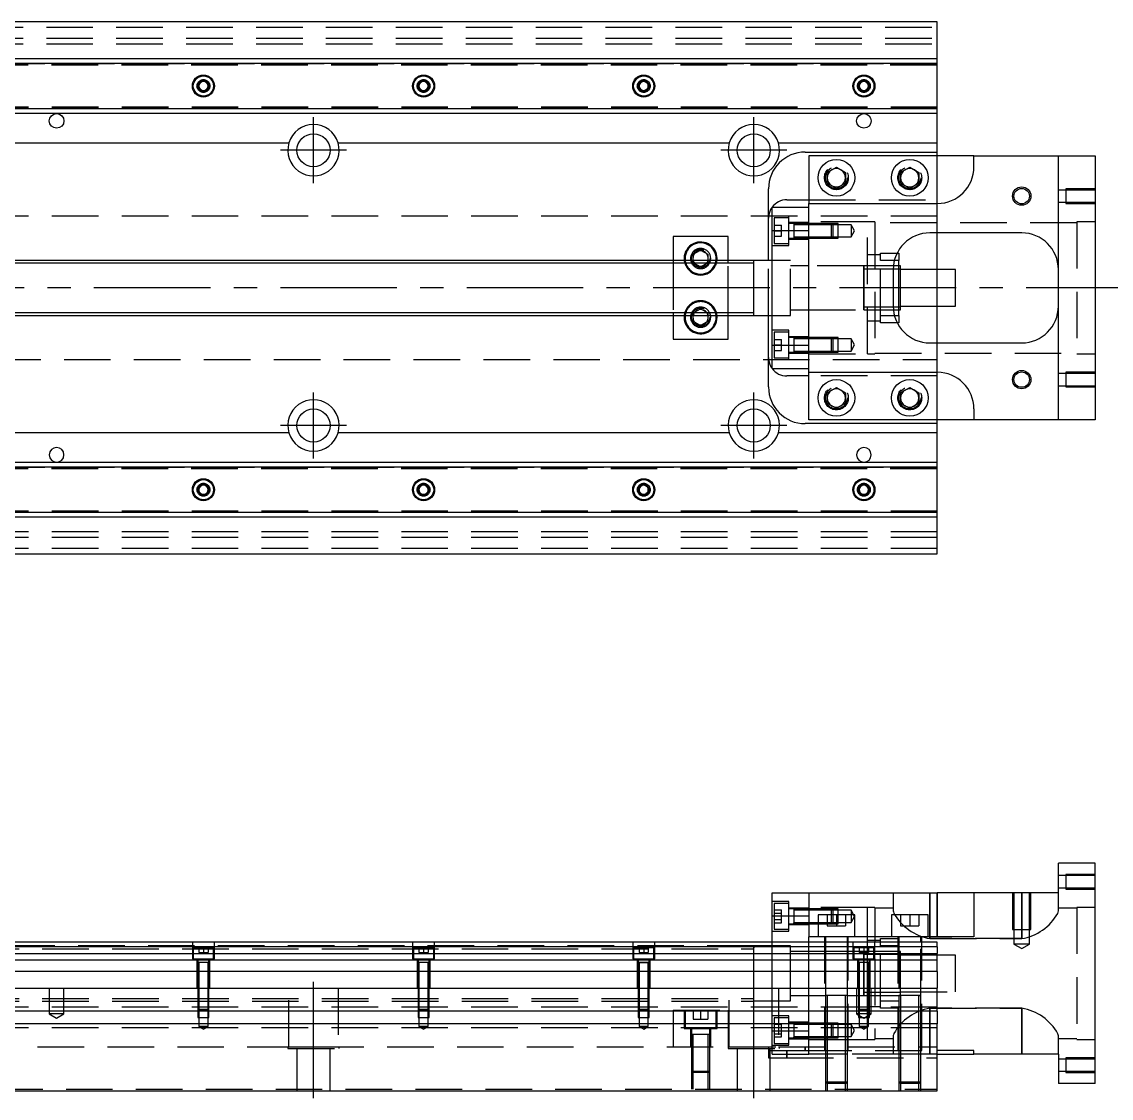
# Model space of a CAD drawing. Extents: x -11 to 902, y -254 to 77.
# Drawn here: x 450.5 to 747.4, y -220.8 to 72.5 of the extents above; entities that cross this region are included whole.
import ezdxf

# ---------------------------------------------------------------- set-up
doc = ezdxf.new("R2010")
doc.units = 0
doc.linetypes.add('CENTER', pattern=[50.8, 31.75, -6.35, 6.35, -6.35])
doc.linetypes.add('DASHED', pattern=[19.05, 12.7, -6.35])
doc.layers.get('0').update_dxf_attribs({"linetype": 'CONTINUOUS'})
doc.layers.add('CENTER', color=1, linetype='CENTER')

msp = doc.modelspace()

# ---------------------------------------------------------------- linework, layer by layer
at = {"color": 7, "linetype": 'CONTINUOUS'}
for p, q in [((700, 72.5), (425, 72.5)), ((700, 62.5), (700, 72.5)), ((425, 62.5), (700, 62.5)), ((700, 61.247728), (700, 62.5)), ((425, 61.247728), (700, 61.247728)), ((700, 48.752272), (700, 61.247728)), ((498.75, 55.721688), (500, 56.443376)), ((500, 56.443376), (501.25, 55.721688)), ((558.75, 55.721688), (560, 56.443376)), ((560, 56.443376), (561.25, 55.721688)), ((618.75, 55.721688), (620, 56.443376)), ((620, 56.443376), (621.25, 55.721688)), ((678.75, 55.721688), (680, 56.443376)), ((680, 56.443376), (681.25, 55.721688)), ((498.75, 54.278312), (498.75, 55.721688)), ((500, 53.556624), (498.75, 54.278312)), ((501.25, 54.278312), (500, 53.556624)), ((501.25, 55.721688), (501.25, 54.278312)), ((558.75, 54.278312), (558.75, 55.721688)), ((560, 53.556624), (558.75, 54.278312)), ((561.25, 54.278312), (560, 53.556624)), ((561.25, 55.721688), (561.25, 54.278312)), ((618.75, 54.278312), (618.75, 55.721688)), ((620, 53.556624), (618.75, 54.278312)), ((621.25, 54.278312), (620, 53.556624)), ((621.25, 55.721688), (621.25, 54.278312)), ((678.75, 54.278312), (678.75, 55.721688)), ((680, 53.556624), (678.75, 54.278312)), ((681.25, 54.278312), (680, 53.556624)), ((681.25, 55.721688), (681.25, 54.278312)), ((700, 48.752272), (425, 48.752272)), ((700, 47.5), (700, 48.752272)), ((700, 47.5), (425, 47.5)), ((700, 39.5), (700, 47.5)), ((425, 39.5), (523.291796, 39.5)), ((536.708204, 39.5), (643.291796, 39.5)), ((656.708204, 39.5), (700, 39.5)), ((700, 37), (700, 39.5)), ((664, 37), (700, 37)), ((665, 36), (665, 23)), ((710, 36), (665, 36)), ((700, 36), (700, 37)), ((710, 33), (710, 36)), ((710, 36), (733, 36)), ((733, -36), (733, 36)), ((733, 36), (743, 36)), ((743, 36), (743, -36)), ((670, 31.443376), (672.5, 32.886752)), ((672.5, 32.886752), (675, 31.443376)), ((690, 31.443376), (692.5, 32.886752)), ((692.5, 32.886752), (695, 31.443376)), ((670, 28.556624), (670, 31.443376)), ((675, 31.443376), (675, 28.556624)), ((690, 28.556624), (690, 31.443376)), ((695, 31.443376), (695, 28.556624)), ((654, 7.5), (654, 27)), ((672.5, 27.113248), (670, 28.556624)), ((675, 28.556624), (672.5, 27.113248)), ((692.5, 27.113248), (690, 28.556624)), ((695, 28.556624), (692.5, 27.113248)), ((659, 24), (665, 24)), ((655, 22), (665, 22)), ((655, 15.652476), (655, 22)), ((665, 15.652476), (665, 23)), ((665, 23), (700, 23)), ((655, 15.652476), (665, 15.652476)), ((655, -15.652476), (655, 15.652476)), ((665, -15.652476), (665, 15.652476)), ((665, -15.652476), (665, 15.652476)), ((723, 15), (698, 15)), ((700, 5), (700, 15)), ((643, 14), (628, 14)), ((628, 14), (628, 7.5)), ((643, 7.5), (643, 14)), ((633.5, 9.1547), (635.5, 10.309402)), ((633.5, 7.5), (633.5, 9.1547)), ((635.5, 10.309402), (637.5, 9.1547)), ((637.5, 9.1547), (637.5, 7.5)), ((689.069714, 9.5), (689.5, 9.5)), ((689.5, 9.5), (689.5, 7.5)), ((650, 7.5), (425, 7.5)), ((650, 7.5), (649.995, 7.5)), ((650, -7.500006), (650, 7.500006)), ((650.005, 7.5), (650, 7.5)), ((655, 7.5), (650, 7.5)), ((650, -6.951128), (650, 6.951128)), ((680, -6.000006), (680, 6.000006)), ((689.5, 7.5), (688.317542, 7.5)), ((689.5, -7.5), (689.5, 7.5)), ((690, 6), (689.5, 6)), ((690, -6), (690, 6)), ((688.000782, 5.125), (680, 5.125)), ((688, 5), (688, -5)), ((689.5, 5.125), (688.000782, 5.125)), ((690, 5.125), (689.5, 5.125)), ((705, 5), (690, 5)), ((705, -5), (705, 5)), ((680, -5.125), (688.000782, -5.125)), ((688.000782, -5.125), (689.5, -5.125)), ((689.5, -5.125), (690, -5.125)), ((690, -5), (705, -5)), ((700, -15), (700, -5)), ((425, -7.5), (650, -7.5)), ((628, -7.5), (628, -14)), ((633.5, -9.1547), (633.5, -7.5)), ((637.5, -7.5), (637.5, -9.1547)), ((643, -14), (643, -7.5)), ((649.995, -7.5), (650, -7.5)), ((650, -7.5), (650.005, -7.5)), ((650, -7.5), (655, -7.5)), ((654, -27), (654, -7.5)), ((688.317542, -7.5), (689.5, -7.5)), ((689.5, -6), (690, -6)), ((689.5, -7.5), (689.5, -9.5)), ((635.5, -10.309402), (633.5, -9.1547)), ((637.5, -9.1547), (635.5, -10.309402)), ((689.5, -9.5), (689.069714, -9.5)), ((628, -14), (643, -14)), ((655, -15.652476), (665, -15.652476)), ((655, -22), (655, -15.652476)), ((665, -23), (665, -15.652476)), ((698, -15), (723, -15)), ((655, -22), (665, -22)), ((665, -23), (700, -23)), ((665, -36), (665, -23)), ((665, -24), (659, -24)), ((670, -28.556624), (672.5, -27.113248)), ((670, -31.443376), (670, -28.556624)), ((672.5, -27.113248), (675, -28.556624)), ((675, -28.556624), (675, -31.443376)), ((690, -28.556624), (692.5, -27.113248)), ((690, -31.443376), (690, -28.556624)), ((692.5, -27.113248), (695, -28.556624)), ((695, -28.556624), (695, -31.443376)), ((672.5, -32.886752), (670, -31.443376)), ((675, -31.443376), (672.5, -32.886752)), ((692.5, -32.886752), (690, -31.443376)), ((695, -31.443376), (692.5, -32.886752)), ((710, -33), (710, -36)), ((700, -37), (664, -37)), ((710, -36), (665, -36)), ((700, -37), (700, -36)), ((700, -39.5), (700, -37)), ((733, -36), (710, -36)), ((743, -36), (733, -36)), ((523.291796, -39.5), (425, -39.5)), ((643.291796, -39.5), (536.708204, -39.5)), ((700, -39.5), (656.708204, -39.5)), ((700, -47.5), (700, -39.5)), ((425, -47.5), (700, -47.5)), ((700, -48.752272), (700, -47.5)), ((425, -48.752272), (700, -48.752272)), ((700, -61.247728), (700, -48.752272)), ((498.75, -54.278312), (500, -53.556624)), ((498.75, -55.721688), (498.75, -54.278312)), ((500, -56.443376), (498.75, -55.721688)), ((500, -53.556624), (501.25, -54.278312)), ((501.25, -55.721688), (500, -56.443376)), ((501.25, -54.278312), (501.25, -55.721688)), ((558.75, -54.278312), (560, -53.556624)), ((558.75, -55.721688), (558.75, -54.278312)), ((560, -56.443376), (558.75, -55.721688)), ((560, -53.556624), (561.25, -54.278312)), ((561.25, -55.721688), (560, -56.443376)), ((561.25, -54.278312), (561.25, -55.721688)), ((618.75, -54.278312), (620, -53.556624)), ((618.75, -55.721688), (618.75, -54.278312)), ((620, -56.443376), (618.75, -55.721688)), ((620, -53.556624), (621.25, -54.278312)), ((621.25, -55.721688), (620, -56.443376)), ((621.25, -54.278312), (621.25, -55.721688)), ((678.75, -54.278312), (680, -53.556624)), ((678.75, -55.721688), (678.75, -54.278312)), ((680, -56.443376), (678.75, -55.721688)), ((680, -53.556624), (681.25, -54.278312)), ((681.25, -55.721688), (680, -56.443376)), ((681.25, -54.278312), (681.25, -55.721688)), ((700, -61.247728), (425, -61.247728)), ((700, -62.5), (700, -61.247728)), ((700, -62.5), (425, -62.5)), ((700, -72.5), (700, -62.5)), ((425, -72.5), (700, -72.5)), ((733, -164.8), (733, -156.8)), ((743, -156.8), (733, -156.8)), ((743, -216.8), (743, -156.8)), ((655, -164.8), (665, -164.8)), ((655, -171.147524), (655, -164.8)), ((665, -164.8), (665, -176.8)), ((665, -164.8), (700, -164.8)), ((700, -176.8), (700, -164.8)), ((710, -164.8), (700, -164.8)), ((710, -164.8), (710, -176.8)), ((733, -164.8), (710, -164.8)), ((655, -171.147524), (665, -171.147524)), ((655, -178.3), (655, -171.147524)), ((677.5, -170.8), (667.5, -170.8)), ((667.5, -170.8), (667.5, -176.8)), ((677.5, -176.8), (677.5, -170.8)), ((697.5, -170.8), (687.5, -170.8)), ((687.5, -170.8), (687.5, -176.8)), ((697.5, -176.8), (697.5, -170.8)), ((665, -178.3), (665, -176.8)), ((710, -176.8), (665, -176.8)), ((700, -178.3), (420.5, -178.3)), ((700, -179.552272), (420.5, -179.552272)), ((650, -186.8), (650, -179.299994)), ((650, -194.300006), (650, -179.299994)), ((650, -190.8), (650, -180.05)), ((680, -186.8), (680, -180.799994)), ((680, -192.800006), (680, -180.799994)), ((700, -179.552272), (700, -178.3)), ((700, -179.552272), (700, -181.32668)), ((420.5, -181.32668), (700, -181.32668)), ((700, -183.223076), (420.5, -183.223076)), ((680, -181.675), (680, -182.8)), ((681, -181.675), (680, -181.675)), ((680, -182.8), (680, -183.799788)), ((682.75, -181.675), (681, -181.675)), ((684.5, -181.675), (682.75, -181.675)), ((689.5, -181.675), (684.5, -181.675)), ((690, -181.675), (689.5, -181.675)), ((700, -183.223076), (700, -181.32668)), ((700, -186.277372), (700, -183.223076)), ((700, -186.277372), (420.5, -186.277372)), ((700, -186.277372), (700, -190.8)), ((0, -190.8), (700, -190.8)), ((650, -193.55), (650, -190.8)), ((680, -191.925), (690, -191.925)), ((700, -197.1), (700, -190.8)), ((650, -194.300006), (650, -193.55)), ((700, -197.1), (0, -197.1)), ((700, -197.1), (700, -200.5)), ((700, -200.5), (0, -200.5)), ((700, -218.8), (700, -200.5)), ((710, -207.8), (700, -207.8)), ((710, -208.8), (710, -207.8)), ((700, -208.8), (710, -208.8)), ((733, -208.8), (710, -208.8)), ((733, -208.8), (733, -216.8)), ((0, -218.8), (700, -218.8)), ((743, -216.8), (733, -216.8))]:
    msp.add_line(p, q, dxfattribs=at)
at = {"color": 3, "linetype": 'DASHED'}
for p, q in [((0, 71), (700, 71)), ((0, 68), (700, 68)), ((0, 66.5), (700, 66.5)), ((420.5, 61.1), (700, 61.1)), ((420.5, 60.8), (700, 60.8)), ((425, 61.1147), (700, 61.1147)), ((501.477374, 55.25955), (501.5, 55)), ((561.477374, 55.25955), (561.5, 55)), ((621.477374, 55.25955), (621.5, 55)), ((678.5, 55), (678.52041, 55.24661)), ((700, 49.2), (420.5, 49.2)), ((700, 48.9), (420.5, 48.9)), ((700, 48.8853), (425, 48.8853)), ((700, 24), (700, 36)), ((669.5, 30), (669.520026, 30.346056)), ((689.5, 30), (689.520026, 30.346056)), ((735, 26.999994), (735, 23.000006)), ((743, 26.999994), (735, 26.999994)), ((665, 24), (700, 24)), ((700, 23), (700, 24)), ((735, 26.65), (733, 26.65)), ((743, 26.65), (735, 26.65)), ((665, 15.652476), (665, 22)), ((700, 15), (700, 23)), ((733, 23.35), (735, 23.35)), ((735, 23.35), (743, 23.35)), ((735, 23.000006), (743, 23.000006)), ((700, 19.5), (61.969694, 19.5)), ((659.5, 19.55635), (655, 19.55635)), ((655.5, 19.05635), (655.5, 12.05635)), ((659.5, 19.05635), (655.5, 19.05635)), ((659.5, 11.55635), (659.5, 19.55635)), ((681, 18), (665, 18)), ((681, -18), (681, 18)), ((683, 18), (681, 18)), ((683, 18), (683, -18)), ((738, 18), (738, -18)), ((743, 18), (738, 18)), ((655.5, 17.05635), (657.5, 17.05635)), ((655.5, 15.55635), (657.5, 15.55635)), ((657.5, 15.55635), (657.5, 17.05635)), ((657.5, 14.05635), (657.5, 15.55635)), ((665, 17.80635), (659.5, 17.80635)), ((660.9, 17.55635), (659.5, 17.55635)), ((660.9, 17.55635), (660.895, 17.55635)), ((660.9, 17.556354), (660.9, 13.556344)), ((660.9, 17.556354), (660.9, 13.556344)), ((660.9, 17.55635), (660.9, 17.339888)), ((660.905, 17.55635), (660.9, 17.55635)), ((665, 17.55635), (660.9, 17.55635)), ((660.9, 17.339888), (660.9, 13.77281)), ((665, 17.20635), (660.9, 17.20635)), ((671.15, 17.55635), (665, 17.55635)), ((671.150006, 17.556344), (665, 17.556344)), ((671.5, 17.20635), (665, 17.20635)), ((671.15, 13.55635), (671.15, 17.55635)), ((671.5, 17.20635), (671.15, 17.55635)), ((673, 17.556344), (671.150006, 17.556344)), ((671.5, 17.20635), (671.5, 13.90635)), ((673, 17.20635), (671.5, 17.20635)), ((673, 13.556354), (673, 17.556344)), ((676.5, 17.20635), (673, 17.20635)), ((676.5, 17.20635), (676.5, 13.90635)), ((677.452628, 15.55635), (676.5, 17.20635)), ((676.5, 13.90635), (677.452628, 15.55635)), ((738, 17.75), (683, 17.75)), ((655.5, 14.05635), (657.5, 14.05635)), ((655.5, 12.05635), (659.5, 12.05635)), ((659.5, 13.55635), (660.9, 13.55635)), ((659.5, 13.30635), (665, 13.30635)), ((660.895, 13.55635), (660.9, 13.55635)), ((660.9, 13.90635), (665, 13.90635)), ((660.9, 13.77281), (660.9, 13.55635)), ((660.9, 13.55635), (660.905, 13.55635)), ((660.9, 13.55635), (665, 13.55635)), ((665, 13.90635), (671.5, 13.90635)), ((665, 13.556354), (671.150006, 13.556354)), ((665, 13.55635), (671.15, 13.55635)), ((671.15, 13.55635), (671.5, 13.90635)), ((671.150006, 13.556354), (673, 13.556354)), ((671.5, 13.90635), (673, 13.90635)), ((673, 13.90635), (676.5, 13.90635)), ((655, 11.55635), (659.5, 11.55635)), ((684.5, 9), (681, 9)), ((684.5, 9.5), (689.069714, 9.5)), ((684.5, 7.5), (684.5, 9.5)), ((628, 7.5), (628, 6.75)), ((628, 6.75), (628, -6.75)), ((633, 8), (633.018502, 8.303588)), ((633.5, 6.8453), (633.5, 7.5)), ((633.665064, 6.75), (633.5, 6.8453)), ((635.5, 5.690598), (633.665064, 6.75)), ((637.334936, 6.75), (635.5, 5.690598)), ((637.5, 6.8453), (637.334936, 6.75)), ((637.5, 7.5), (637.5, 6.8453)), ((643, 6.75), (643, 7.5)), ((643, -6.75), (643, 6.75)), ((650, 6.951128), (650, 7.5)), ((654, -7.5), (654, 7.5)), ((660, 7.5), (655, 7.5)), ((660, -7.5), (660, 7.5)), ((665, 6), (660, 6)), ((680.005, 6), (665, 6)), ((688.050126, 6), (679.995, 6)), ((680, 5.325034), (680, 6)), ((680, 6), (680, -5.999164)), ((684.5, -7.5), (684.5, 7.5)), ((688.317542, 7.5), (684.5, 7.5)), ((689.5, 6), (688.050126, 6)), ((700, -5), (700, 5)), ((633.665064, -6.75), (635.5, -5.690598)), ((635.5, -5.690598), (637.334936, -6.75)), ((680, -6), (680, -5.325218)), ((628, -6.75), (628, -7.5)), ((633, -8), (633.018502, -7.696412)), ((633.5, -6.8453), (633.665064, -6.75)), ((633.5, -7.5), (633.5, -6.8453)), ((637.334936, -6.75), (637.5, -6.8453)), ((637.5, -6.8453), (637.5, -7.5)), ((643, -7.5), (643, -6.75)), ((650, -7.5), (650, -6.951128)), ((655, -7.5), (660, -7.5)), ((660, -6), (665, -6)), ((665, -6), (680.005, -6)), ((679.995, -6), (688.050126, -6)), ((680, -5.999164), (680, -6)), ((684.5, -7.5), (688.317542, -7.5)), ((684.5, -9.5), (684.5, -7.5)), ((688.050126, -6), (689.5, -6)), ((659.5, -11.55635), (655, -11.55635)), ((659.5, -19.55635), (659.5, -11.55635)), ((681, -9), (684.5, -9)), ((689.069714, -9.5), (684.5, -9.5)), ((655.5, -12.05635), (655.5, -19.05635)), ((659.5, -12.05635), (655.5, -12.05635)), ((655.5, -14.05635), (657.5, -14.05635)), ((657.5, -15.55635), (657.5, -14.05635)), ((665, -13.30635), (659.5, -13.30635)), ((660.9, -13.55635), (659.5, -13.55635)), ((660.9, -13.55635), (660.895, -13.55635)), ((660.9, -13.556344), (660.9, -17.556354)), ((660.9, -13.556344), (660.9, -17.556354)), ((660.9, -13.55635), (660.9, -13.77281)), ((660.905, -13.55635), (660.9, -13.55635)), ((665, -13.55635), (660.9, -13.55635)), ((660.9, -13.77281), (660.9, -17.339888)), ((665, -13.90635), (660.9, -13.90635)), ((671.15, -13.55635), (665, -13.55635)), ((671.15, -13.556352), (665, -13.556354)), ((671.5, -13.90635), (665, -13.90635)), ((671.15, -17.55635), (671.15, -13.55635)), ((671.5, -13.90635), (671.15, -13.55635)), ((673, -13.556354), (671.15, -13.556352)), ((671.5, -13.90635), (671.5, -17.20635)), ((673, -13.90635), (671.5, -13.90635)), ((673, -17.556344), (673, -13.556354)), ((676.5, -13.90635), (673, -13.90635)), ((676.5, -13.90635), (676.5, -17.20635)), ((677.452628, -15.55635), (676.5, -13.90635)), ((655.5, -15.55635), (657.5, -15.55635)), ((655.5, -17.05635), (657.5, -17.05635)), ((657.5, -17.05635), (657.5, -15.55635)), ((659.5, -17.55635), (660.9, -17.55635)), ((659.5, -17.80635), (665, -17.80635)), ((660.895, -17.55635), (660.9, -17.55635)), ((660.9, -17.20635), (665, -17.20635)), ((660.9, -17.339888), (660.9, -17.55635)), ((660.9, -17.55635), (660.905, -17.55635)), ((660.9, -17.55635), (665, -17.55635)), ((665, -22), (665, -15.652476)), ((665, -17.20635), (671.5, -17.20635)), ((665, -17.556344), (671.15, -17.556346)), ((665, -17.55635), (671.15, -17.55635)), ((671.15, -17.55635), (671.5, -17.20635)), ((671.15, -17.556346), (673, -17.556344)), ((671.5, -17.20635), (673, -17.20635)), ((673, -17.20635), (676.5, -17.20635)), ((676.5, -17.20635), (677.452628, -15.55635)), ((683, -17.75), (738, -17.75)), ((700, -23), (700, -15)), ((61.969694, -19.5), (700, -19.5)), ((655, -19.55635), (659.5, -19.55635)), ((655.5, -19.05635), (659.5, -19.05635)), ((665, -18), (681, -18)), ((681, -18), (683, -18)), ((738, -18), (743, -18)), ((700, -24), (700, -23)), ((735, -23.35), (733, -23.35)), ((735, -23.000006), (735, -26.999994)), ((743, -23.000006), (735, -23.000006)), ((743, -23.35), (735, -23.35)), ((700, -24), (665, -24)), ((700, -36), (700, -24)), ((733, -26.65), (735, -26.65)), ((735, -26.65), (743, -26.65)), ((669.5, -30), (669.520026, -29.653944)), ((689.5, -30), (689.520026, -29.653944)), ((735, -26.999994), (743, -26.999994)), ((420.5, -48.9), (700, -48.9)), ((420.5, -49.2), (700, -49.2)), ((425, -48.8853), (700, -48.8853)), ((501.477374, -54.74045), (501.5, -55)), ((561.477374, -54.74045), (561.5, -55)), ((621.477374, -54.74045), (621.5, -55)), ((681.477374, -54.74045), (681.5, -55)), ((700, -60.8), (420.5, -60.8)), ((700, -61.1), (420.5, -61.1)), ((700, -61.1147), (425, -61.1147)), ((700, -66.5), (0, -66.5)), ((700, -68), (0, -68)), ((700, -71), (0, -71)), ((735, -160.15), (733, -160.15)), ((735, -159.800006), (735, -163.799994)), ((743, -159.800006), (735, -159.800006)), ((743, -160.15), (735, -160.15)), ((688, -164.8), (688, -169.768778)), ((698, -177.309874), (698, -164.8)), ((698, -164.8), (698, -176.8)), ((700, -164.8), (700, -176.8)), ((720.500006, -164.8), (720.500006, -174.8)), ((720.9, -164.8), (720.9, -174.8)), ((723, -164.8), (723, -177.309874)), ((723, -177.309874), (723, -164.8)), ((725.1, -174.8), (725.1, -164.8)), ((725.499994, -174.8), (725.499994, -164.8)), ((733, -163.45), (735, -163.45)), ((733, -169.768778), (733, -164.8)), ((735, -163.45), (743, -163.45)), ((735, -163.799994), (743, -163.799994)), ((659.5, -167.24365), (655, -167.24365)), ((655.5, -167.74365), (655.5, -171.24365)), ((659.5, -167.74365), (655.5, -167.74365)), ((659.5, -175.24365), (659.5, -167.24365)), ((665, -168.99365), (659.5, -168.99365)), ((681, -168.8), (665, -168.8)), ((681, -176.8), (681, -168.8)), ((683, -168.8), (681, -168.8)), ((683, -168.8), (683, -178.3)), ((688, -169.05), (683, -169.05)), ((738, -169.05), (733, -169.05)), ((738, -168.8), (738, -204.8)), ((743, -168.8), (738, -168.8)), ((655.5, -169.5116), (657.5, -169.5116)), ((655.5, -170.377626), (657.5, -170.377626)), ((655.5, -171.24365), (655.5, -174.74365)), ((655.5, -172.109676), (657.5, -172.109676)), ((657.5, -170.377626), (657.5, -169.5116)), ((657.5, -172.109676), (657.5, -170.377626)), ((657.5, -172.975702), (657.5, -172.109676)), ((660.9, -169.24365), (659.5, -169.24365)), ((660.9, -169.24365), (660.895, -169.24365)), ((660.9, -169.243646), (660.9, -173.243656)), ((660.9, -169.243646), (660.9, -169.59365)), ((660.9, -169.24365), (660.9, -169.460318)), ((665, -169.24365), (660.9, -169.24365)), ((660.905, -169.24365), (660.9, -169.24365)), ((660.9, -169.460318), (660.9, -171.24365)), ((660.9, -169.59365), (660.9, -171.110606)), ((665, -169.59365), (660.9, -169.59365)), ((660.9, -171.110606), (660.9, -171.376696)), ((660.9, -171.24365), (660.9, -173.243656)), ((660.9, -171.24365), (660.9, -173.026942)), ((660.9, -171.376696), (660.9, -172.89365)), ((671.15, -169.24365), (665, -169.24365)), ((671.15, -169.243654), (665, -169.243656)), ((671.5, -169.59365), (665, -169.59365)), ((670, -170.8), (670, -173.8)), ((671.15, -170.8), (671.15, -169.24365)), ((671.5, -169.59365), (671.15, -169.24365)), ((673, -169.243656), (671.15, -169.243654)), ((671.15, -171.24365), (671.15, -170.8)), ((671.15, -173.24365), (671.15, -171.24365)), ((671.5, -169.59365), (671.5, -170.8)), ((673, -169.59365), (671.5, -169.59365)), ((671.5, -170.8), (671.5, -171.24365)), ((671.5, -171.24365), (671.5, -172.89365)), ((672.5, -170.8), (672.5, -173.8)), ((673, -170.8), (673, -169.243656)), ((676.5, -169.59365), (673, -169.59365)), ((673, -173.243646), (673, -170.8)), ((675, -170.8), (675, -173.8)), ((676.5, -169.59365), (676.5, -172.89365)), ((677.452628, -171.24365), (676.5, -169.59365)), ((676.5, -172.89365), (677.452628, -171.24365)), ((688, -169.768778), (688.034792, -170.0357)), ((688.034792, -170.0357), (688.13642, -170.341226)), ((690, -170.8), (690, -173.8)), ((692.5, -170.8), (692.5, -173.8)), ((695, -170.8), (695, -173.8)), ((732.823178, -170.434328), (732.954746, -170.07671)), ((732.954746, -170.07671), (733, -169.768778)), ((655.5, -172.975702), (657.5, -172.975702)), ((655.5, -174.74365), (659.5, -174.74365)), ((659.5, -173.24365), (660.905, -173.24365)), ((659.5, -173.49365), (665, -173.49365)), ((660.895, -173.24365), (665, -173.24365)), ((660.9, -172.89365), (660.9, -173.243656)), ((660.9, -172.89365), (665, -172.89365)), ((660.9, -173.026942), (660.9, -173.24365)), ((660.9, -173.026942), (660.9, -173.24365)), ((660.9, -173.24365), (660.9, -173.026984)), ((665, -172.89365), (667.5, -172.89365)), ((665, -173.243646), (667.5, -173.243646)), ((665, -173.24365), (667.5, -173.24365)), ((667.5, -172.89365), (671.5, -172.89365)), ((667.5, -173.243646), (671.15, -173.243648)), ((667.5, -173.24365), (671.15, -173.24365)), ((670, -173.8), (672.5, -173.8)), ((671.15, -173.24365), (671.5, -172.89365)), ((671.15, -173.243648), (673, -173.243646)), ((671.5, -172.89365), (673, -172.89365)), ((672.5, -173.8), (675, -173.8)), ((673, -172.89365), (676.5, -172.89365)), ((690, -173.8), (692.5, -173.8)), ((692.5, -173.8), (695, -173.8)), ((720.500006, -174.8), (725.499994, -174.8)), ((720.9, -174.8), (720.9, -178.8)), ((725.1, -178.8), (725.1, -174.8)), ((655, -175.24365), (659.5, -175.24365)), ((669.25, -176.8), (669.25, -207.8)), ((669.5, -176.8), (669.5, -178.3)), ((675.5, -178.3), (675.5, -176.8)), ((675.75, -207.8), (675.75, -176.8)), ((681, -178.3), (681, -176.8)), ((684.5, -177.8), (681, -177.8)), ((684.5, -177.3), (689.5, -177.3)), ((684.5, -178.3), (684.5, -177.3)), ((689.25, -176.8), (689.25, -207.8)), ((689.5, -176.8), (689.5, -178.3)), ((695.5, -178.3), (695.5, -176.8)), ((695.75, -207.8), (695.75, -176.8)), ((698, -176.8), (698, -177.309874)), ((698, -177.309874), (723, -177.309874)), ((723, -177.309874), (698, -177.309874)), ((36.995, -180.124787), (649.995, -180.124787)), ((650.005, -179.3), (420.5, -179.3)), ((497, -178.3), (497, -182.8)), ((502.75, -179.8), (497.25, -179.8)), ((497.25, -179.8), (497.25, -182.8)), ((498.75, -179.8), (498.75, -181.1)), ((498.75, -181.1), (500, -181.1)), ((500, -179.8), (500, -181.1)), ((500, -181.1), (501.25, -181.1)), ((501.25, -179.8), (501.25, -181.1)), ((502.75, -182.8), (502.75, -179.8)), ((503, -182.8), (503, -178.3)), ((557, -178.3), (557, -182.8)), ((562.75, -179.8), (557.25, -179.8)), ((557.25, -179.8), (557.25, -182.8)), ((558.75, -179.8), (558.75, -181.1)), ((558.75, -181.1), (560, -181.1)), ((560, -179.8), (560, -181.1)), ((560, -181.1), (561.25, -181.1)), ((561.25, -179.8), (561.25, -181.1)), ((562.75, -182.8), (562.75, -179.8)), ((563, -182.8), (563, -178.3)), ((617, -178.3), (617, -182.8)), ((622.75, -179.8), (617.25, -179.8)), ((617.25, -179.8), (617.25, -182.8)), ((618.75, -179.8), (618.75, -181.1)), ((618.75, -181.1), (620, -181.1)), ((620, -179.8), (620, -181.1)), ((620, -181.1), (621.25, -181.1)), ((621.25, -179.8), (621.25, -181.1)), ((622.75, -182.8), (622.75, -179.8)), ((623, -182.8), (623, -178.3)), ((655, -179.3), (649.995, -179.3)), ((650, -179.3), (650, -179.849038)), ((650, -179.848872), (650, -179.3)), ((650, -186.599934), (650, -179.848872)), ((655, -190.8), (655, -178.3)), ((660, -179.3), (655, -179.3)), ((660, -186.8), (660, -179.3)), ((665, -180.8), (660, -180.8)), ((665, -190.8), (665, -178.3)), ((669.5, -180.8), (665, -180.8)), ((669.5, -178.3), (669.5, -190.8)), ((675.5, -180.8), (669.5, -180.8)), ((675.5, -190.8), (675.5, -178.3)), ((677.25, -180.8), (675.5, -180.8)), ((677, -178.3), (677, -182.8)), ((682.75, -179.8), (677.25, -179.8)), ((677.25, -179.8), (677.25, -182.8)), ((680.005, -180.8), (677.25, -180.8)), ((678.75, -179.8), (678.75, -181.1)), ((678.75, -181.1), (680, -181.1)), ((681, -180.8), (679.995, -180.8)), ((680, -179.8), (680, -181.1)), ((680, -180.8), (680, -182.799258)), ((680, -181.474966), (680, -180.8)), ((680, -181.1), (681.25, -181.1)), ((681, -179.8), (681, -178.3)), ((681, -182.8), (681, -179.8)), ((682.75, -180.8), (681, -180.8)), ((681.25, -179.8), (681.25, -181.1)), ((682.75, -182.8), (682.75, -179.8)), ((684.5, -180.8), (682.75, -180.8)), ((683, -182.8), (683, -178.3)), ((684.5, -179.3), (684.5, -178.3)), ((684.5, -194.3), (684.5, -179.3)), ((689.5, -179.3), (684.5, -179.3)), ((689.5, -180.8), (684.5, -180.8)), ((689.5, -178.3), (689.5, -192.805)), ((690, -180.8), (689.5, -180.8)), ((690, -186.8), (690, -180.8)), ((695.5, -192.805), (695.5, -178.3)), ((725.1, -178.8), (720.9, -178.8)), ((720.9, -178.8), (723, -180.012436)), ((723, -180.012436), (725.1, -178.8)), ((497, -182.8), (503, -182.8)), ((498.25, -182.8), (498.25, -190.8)), ((499.998804, -183.8), (498.499994, -183.8)), ((498.5, -182.8), (498.5, -183.8)), ((498.5, -183.795), (498.5, -183.8)), ((498.624678, -183.8), (498.5, -183.8)), ((498.5, -183.8), (498.5, -183.805)), ((498.5, -183.8), (498.5, -190.8)), ((499.998804, -183.8), (498.624678, -183.8)), ((498.75, -183.8), (498.75, -190.8)), ((501.500006, -183.8), (499.998804, -183.8)), ((501.37533, -183.8), (499.998804, -183.8)), ((501.25, -190.8), (501.25, -183.8)), ((501.5, -183.8), (501.37533, -183.8)), ((501.5, -183.8), (501.5, -182.8)), ((501.5, -183.8), (501.5, -183.795)), ((501.5, -183.805), (501.5, -183.8)), ((501.5, -190.8), (501.5, -183.8)), ((501.75, -190.8), (501.75, -182.8)), ((557, -182.8), (563, -182.8)), ((558.25, -182.8), (558.25, -190.8)), ((559.998804, -183.8), (558.499994, -183.8)), ((558.5, -182.8), (558.5, -183.8)), ((558.5, -183.795), (558.5, -183.8)), ((558.624678, -183.8), (558.5, -183.8)), ((558.5, -183.8), (558.5, -183.805)), ((558.5, -183.8), (558.5, -190.8)), ((559.998804, -183.8), (558.624678, -183.8)), ((558.75, -183.8), (558.75, -190.8)), ((561.500006, -183.8), (559.998804, -183.8)), ((561.37533, -183.8), (559.998804, -183.8)), ((561.25, -190.8), (561.25, -183.8)), ((561.5, -183.8), (561.37533, -183.8)), ((561.5, -183.8), (561.5, -182.8)), ((561.5, -183.8), (561.5, -183.795)), ((561.5, -183.805), (561.5, -183.8)), ((561.5, -190.8), (561.5, -183.8)), ((561.75, -190.8), (561.75, -182.8)), ((617, -182.8), (623, -182.8)), ((618.25, -182.8), (618.25, -190.8)), ((621.500006, -183.8), (618.499994, -183.8)), ((619.998804, -183.8), (618.499994, -183.8)), ((621.500006, -183.8), (618.499994, -183.8)), ((618.5, -182.8), (618.5, -183.8)), ((618.5, -183.795), (618.5, -183.8)), ((618.5, -183.8), (618.62467, -183.8)), ((618.624678, -183.8), (618.5, -183.8)), ((618.5, -183.8), (618.5, -183.805)), ((618.5, -183.8), (618.5, -190.8)), ((618.62467, -183.8), (621.375392, -183.8)), ((619.998804, -183.8), (618.624678, -183.8)), ((618.75, -183.8), (618.75, -190.8)), ((621.500006, -183.8), (619.998804, -183.8)), ((621.37533, -183.8), (619.998804, -183.8)), ((621.25, -190.8), (621.25, -183.8)), ((621.5, -183.8), (621.37533, -183.8)), ((621.375392, -183.8), (621.5, -183.8)), ((621.5, -183.8), (621.5, -182.8)), ((621.5, -183.8), (621.5, -183.795)), ((621.5, -183.805), (621.5, -183.8)), ((621.5, -190.8), (621.5, -183.8)), ((621.75, -190.8), (621.75, -182.8)), ((677, -182.8), (683, -182.8)), ((678.25, -182.8), (678.25, -190.8)), ((680, -183.8), (678.499994, -183.8)), ((678.5, -182.8), (678.5, -183.8)), ((678.5, -183.795), (678.5, -183.8)), ((678.624678, -183.8), (678.5, -183.8)), ((678.5, -183.8), (678.5, -183.805)), ((678.5, -183.8), (678.5, -190.8)), ((679.998804, -183.8), (678.624678, -183.8)), ((678.75, -183.8), (678.75, -190.8)), ((681.37533, -183.8), (679.998804, -183.8)), ((680, -182.799258), (680, -183.799914)), ((680, -183.799788), (680, -191.925)), ((680, -183.799914), (680, -186.599974)), ((681.500006, -183.8), (680, -183.8)), ((681, -183.799304), (681, -182.8)), ((681, -186.8), (681, -183.799304)), ((681.25, -190.8), (681.25, -183.8)), ((681.5, -183.8), (681.37533, -183.8)), ((681.5, -183.8), (681.5, -182.8)), ((681.5, -183.8), (681.5, -183.795)), ((681.5, -183.805), (681.5, -183.8)), ((681.5, -190.8), (681.5, -183.8)), ((681.75, -190.8), (681.75, -182.8)), ((683, -182.8), (683, -204.8)), ((695.5, -181.8), (690, -181.8)), ((700, -181.8), (695.5, -181.8)), ((705, -181.8), (700, -181.8)), ((705, -186.8), (705, -181.8)), ((650, -190.80023), (650, -186.599934)), ((660, -190.8), (660, -186.8)), ((680, -186.599974), (680, -192.799164)), ((681, -198.8), (681, -186.8)), ((690, -192.8), (690, -186.8)), ((705, -191.8), (705, -186.8)), ((458, -190.8), (458, -197.8)), ((462, -197.8), (462, -190.8)), ((498.5, -190.8), (498.5, -196.55)), ((498.500006, -190.8), (498.500002, -196.55)), ((498.75, -190.8), (498.75, -196.8)), ((501.25, -196.8), (501.25, -190.8)), ((501.499998, -196.55), (501.499994, -190.8)), ((501.5, -196.55), (501.5, -190.8)), ((523.291796, -206.8), (523.291796, -190.8)), ((536.708204, -190.8), (536.708204, -206.8)), ((558.5, -190.8), (558.5, -196.55)), ((558.500006, -190.8), (558.500002, -196.55)), ((558.75, -190.8), (558.75, -196.8)), ((561.25, -196.8), (561.25, -190.8)), ((561.499998, -196.55), (561.499994, -190.8)), ((561.5, -196.55), (561.5, -190.8)), ((618.5, -190.8), (618.5, -196.55)), ((618.500006, -190.8), (618.500002, -196.55)), ((618.75, -190.8), (618.75, -196.8)), ((621.25, -196.8), (621.25, -190.8)), ((621.499998, -196.55), (621.499994, -190.8)), ((621.5, -196.55), (621.5, -190.8)), ((643.291796, -206.8), (643.291796, -190.8)), ((650, -193.750962), (650, -190.80023)), ((655, -197.1), (655, -190.8)), ((656.708204, -190.8), (656.708204, -206.8)), ((660, -194.3), (660, -190.8)), ((660, -192.8), (665, -192.8)), ((665, -197.1), (665, -190.8)), ((665, -192.8), (669.39999, -192.8)), ((669.39999, -192.8), (669.5, -192.8)), ((675.500006, -192.8), (669.499994, -192.8)), ((669.5, -190.8), (669.5, -192.8)), ((669.5, -192.795), (669.5, -192.8)), ((669.849602, -192.8), (669.5, -192.8)), ((669.5, -192.8), (669.5, -197.1)), ((669.5, -192.8), (669.5, -192.805)), ((675.15035, -192.8), (669.849602, -192.8)), ((670, -192.8), (670, -197.1)), ((675, -197.1), (675, -192.8)), ((675.5, -192.8), (675.15035, -192.8)), ((675.5, -192.8), (675.5, -190.8)), ((675.5, -192.8), (675.5, -192.795)), ((675.5, -197.1), (675.5, -192.8)), ((675.5, -192.805), (675.5, -192.8)), ((675.5, -192.8), (675.60001, -192.8)), ((675.60001, -192.8), (680.005, -192.8)), ((678, -190.8), (678, -197.8)), ((678.5, -190.8), (678.5, -196.55)), ((678.500006, -190.8), (678.500006, -196.550006)), ((678.75, -190.8), (678.75, -196.8)), ((679.995, -192.8), (689.39999, -192.8)), ((680, -192.800006), (680, -191.925)), ((680, -192.799164), (680, -192.8)), ((680.005, -192.8), (689.5, -192.8)), ((681.25, -196.8), (681.25, -190.8)), ((681.499994, -196.550006), (681.499994, -190.8)), ((681.5, -196.55), (681.5, -190.8)), ((682, -197.8), (682, -190.8)), ((689.39999, -192.8), (689.5, -192.8)), ((695.500006, -192.8), (689.499994, -192.8)), ((695.500006, -192.8), (689.499994, -192.8)), ((689.5, -192.795), (689.5, -200.5)), ((689.5, -192.8), (689.84965, -192.8)), ((689.849602, -192.8), (689.5, -192.8)), ((695.15035, -192.8), (689.849602, -192.8)), ((690, -191.8), (705, -191.8)), ((690, -192.8), (690, -200.5)), ((695, -200.5), (695, -192.8)), ((695.150204, -192.8), (695.5, -192.8)), ((695.5, -192.8), (695.15035, -192.8)), ((695.5, -200.5), (695.5, -192.795)), ((700, -195.95), (0, -195.95)), ((36.995, -193.624787), (649.995, -193.624787)), ((36.995, -194.374787), (649.995, -194.374787)), ((649.995, -194.3), (650, -194.3)), ((650, -194.299332), (650, -193.750962)), ((650, -194.3), (650, -194.299332)), ((650, -194.3), (650.005, -194.3)), ((650, -194.3), (655, -194.3)), ((655, -194.3), (660, -194.3)), ((681, -195.8), (684.5, -195.8)), ((684.5, -194.3), (689.5, -194.3)), ((684.5, -196.3), (684.5, -194.3)), ((462, -197.8), (458, -197.8)), ((458, -197.8), (460, -198.9547)), ((460, -198.9547), (462, -197.8)), ((498.5, -196.55), (501.5, -196.55)), ((498.5, -196.55), (498.75, -196.8)), ((498.500002, -196.55), (498.500006, -197.1)), ((498.500006, -197.1), (498.500006, -198.8)), ((498.500006, -198.8), (501.499994, -198.8)), ((501.25, -196.8), (498.75, -196.8)), ((498.75, -196.8), (498.75, -198.8)), ((498.75, -198.8), (498.75, -201.3)), ((501.25, -196.8), (501.5, -196.55)), ((501.25, -198.8), (501.25, -196.8)), ((501.25, -201.3), (501.25, -198.8)), ((501.499994, -197.1), (501.499998, -196.55)), ((501.499994, -198.8), (501.499994, -197.1)), ((558.5, -196.55), (561.5, -196.55)), ((558.5, -196.55), (558.75, -196.8)), ((558.500002, -196.55), (558.500006, -197.1)), ((558.500006, -197.1), (558.500006, -198.8)), ((558.500006, -198.8), (561.499994, -198.8)), ((561.25, -196.8), (558.75, -196.8)), ((558.75, -196.8), (558.75, -198.8)), ((558.75, -198.8), (558.75, -201.3)), ((561.25, -196.8), (561.5, -196.55)), ((561.25, -198.8), (561.25, -196.8)), ((561.25, -201.3), (561.25, -198.8)), ((561.499994, -197.1), (561.499998, -196.55)), ((561.499994, -198.8), (561.499994, -197.1)), ((618.5, -196.55), (621.5, -196.55)), ((618.5, -196.55), (618.75, -196.8)), ((618.500002, -196.55), (618.500006, -197.1)), ((618.500006, -197.1), (618.500006, -198.8)), ((618.500006, -198.8), (621.499994, -198.8)), ((621.25, -196.8), (618.75, -196.8)), ((618.75, -196.8), (618.75, -198.8)), ((618.75, -198.8), (618.75, -201.3)), ((621.25, -196.8), (621.5, -196.55)), ((621.25, -198.8), (621.25, -196.8)), ((621.25, -201.3), (621.25, -198.8)), ((621.499994, -197.1), (621.499998, -196.55)), ((621.499994, -198.8), (621.499994, -197.1)), ((628, -196.8), (628, -197.1)), ((628, -196.8), (643, -196.8)), ((628, -197.1), (628, -200.5)), ((631, -196.8), (631, -201.8)), ((631.25, -196.8), (631.25, -197.1)), ((631.25, -197.1), (631.25, -200.5)), ((633.5, -196.8), (633.5, -199.3)), ((635.5, -196.8), (635.5, -199.3)), ((637.5, -196.8), (637.5, -199.3)), ((639.75, -197.1), (639.75, -196.8)), ((639.75, -200.5), (639.75, -197.1)), ((640, -201.8), (640, -196.8)), ((643, -196.8), (643, -197.1)), ((643, -197.1), (643, -200.5)), ((655, -200.5), (655, -197.1)), ((659.5, -198.35635), (655, -198.35635)), ((655.5, -198.85635), (655.5, -200.5)), ((659.5, -198.85635), (655.5, -198.85635)), ((659.5, -206.35635), (659.5, -198.35635)), ((665, -200.5), (665, -197.1)), ((669.5, -197.1), (669.5, -200.5)), ((670, -197.1), (670, -200.5)), ((675, -200.5), (675, -197.1)), ((675.5, -200.5), (675.5, -197.1)), ((682, -197.8), (678, -197.8)), ((678, -197.8), (680, -198.9547)), ((678.5, -196.55), (681.5, -196.55)), ((678.5, -196.55), (678.75, -196.8)), ((678.500006, -196.550006), (678.500006, -197.1)), ((678.500006, -197.1), (678.500006, -198.8)), ((678.500006, -198.8), (681.499994, -198.8)), ((681.25, -196.8), (678.75, -196.8)), ((678.75, -196.8), (678.75, -198.8)), ((678.75, -198.8), (678.75, -201.3)), ((680, -198.9547), (682, -197.8)), ((681, -200.5), (681, -198.8)), ((681.25, -196.8), (681.5, -196.55)), ((681.25, -198.8), (681.25, -196.8)), ((681.25, -201.3), (681.25, -198.8)), ((681.499994, -197.1), (681.499994, -196.550006)), ((681.499994, -198.8), (681.499994, -197.1)), ((689.5, -196.3), (684.5, -196.3)), ((723, -196.290126), (698, -196.290126)), ((698, -196.290126), (723, -196.290126)), ((698, -208.8), (698, -196.290126)), ((698, -196.290126), (698, -200.5)), ((723, -196.290126), (723, -208.8)), ((723, -208.8), (723, -196.290126)), ((700, -201.65), (0, -201.65)), ((501.25, -201.3), (498.75, -201.3)), ((498.75, -201.3), (500, -202.021688)), ((500, -202.021688), (501.25, -201.3)), ((561.25, -201.3), (558.75, -201.3)), ((558.75, -201.3), (560, -202.021688)), ((560, -202.021688), (561.25, -201.3)), ((621.25, -201.3), (618.75, -201.3)), ((618.75, -201.3), (620, -202.021688)), ((620, -202.021688), (621.25, -201.3)), ((628, -200.5), (628, -206.8)), ((631, -201.8), (640, -201.8)), ((631.25, -200.5), (631.25, -201.8)), ((632.75, -201.8), (632.75, -206.8)), ((633, -201.8), (633, -203.4)), ((633.5, -199.3), (635.5, -199.3)), ((635.5, -199.3), (637.5, -199.3)), ((638, -203.4), (638, -201.8)), ((638.25, -206.8), (638.25, -201.8)), ((639.75, -201.8), (639.75, -200.5)), ((643, -200.5), (643, -206.8)), ((655, -202.452476), (655, -200.5)), ((655.5, -200.5), (655.5, -202.35635)), ((655.5, -200.624298), (657.5, -200.624298)), ((655.5, -201.490324), (657.5, -201.490324)), ((657.5, -201.490324), (657.5, -200.624298)), ((657.5, -203.222374), (657.5, -201.490324)), ((665, -200.10635), (659.5, -200.10635)), ((660.9, -200.35635), (659.5, -200.35635)), ((660.9, -200.35635), (660.895, -200.35635)), ((660.9, -200.356344), (660.9, -204.356354)), ((660.9, -200.356344), (660.9, -200.5)), ((660.9, -200.356344), (660.9, -204.356354)), ((660.9, -200.35635), (660.9, -200.499586)), ((660.905, -200.35635), (660.9, -200.35635)), ((665, -200.35635), (660.9, -200.35635)), ((660.9, -200.499586), (660.9, -200.573016)), ((660.9, -200.5), (660.9, -200.70635)), ((660.9, -200.573016), (660.9, -202.35635)), ((660.9, -200.70635), (660.9, -202.223304)), ((665, -200.70635), (660.9, -200.70635)), ((669.5, -200.35635), (665, -200.35635)), ((669.5, -200.356354), (665, -200.356354)), ((665, -207.8), (665, -200.5)), ((669.5, -200.70635), (665, -200.70635)), ((670, -200.35635), (669.5, -200.35635)), ((670, -200.356354), (669.5, -200.356354)), ((669.5, -200.5), (669.5, -207.8)), ((670, -200.70635), (669.5, -200.70635)), ((671.15, -200.35635), (670, -200.35635)), ((671.15, -200.356352), (670, -200.356354)), ((670, -200.5), (670, -207.8)), ((671.5, -200.70635), (670, -200.70635)), ((671.15, -200.5), (671.15, -200.35635)), ((671.29365, -200.5), (671.15, -200.35635)), ((673, -200.356354), (671.15, -200.356352)), ((671.15, -202.35635), (671.15, -200.5)), ((671.5, -200.70635), (671.29365, -200.5)), ((671.5, -200.70635), (671.5, -202.35635)), ((673, -200.70635), (671.5, -200.70635)), ((673, -200.5), (673, -200.356354)), ((673, -204.356344), (673, -200.5)), ((676.5, -200.70635), (673, -200.70635)), ((675, -207.8), (675, -200.5)), ((675.5, -207.8), (675.5, -200.5)), ((676.5, -200.70635), (676.5, -204.00635)), ((677.452628, -202.35635), (676.5, -200.70635)), ((681.25, -201.3), (678.75, -201.3)), ((678.75, -201.3), (680, -202.021688)), ((680, -202.021688), (681.25, -201.3)), ((681, -204.8), (681, -200.5)), ((689.5, -200.5), (689.5, -207.8)), ((690, -200.5), (690, -207.8)), ((695, -207.8), (695, -200.5)), ((695.5, -207.8), (695.5, -200.5)), ((698, -200.5), (698, -207.8)), ((638.000006, -203.4), (632.999994, -203.4)), ((638.000006, -203.4), (632.999994, -203.4)), ((633, -203.395), (633, -203.4)), ((633.257468, -203.4), (633, -203.4)), ((633, -203.4), (633, -203.405)), ((633, -203.4), (633, -206.8)), ((637.742552, -203.4), (633.257468, -203.4)), ((633.4, -203.4), (633.4, -206.8)), ((637.6, -206.8), (637.6, -203.4)), ((638, -203.4), (637.742552, -203.4)), ((638, -203.4), (638, -203.395)), ((638, -203.405), (638, -203.4)), ((638, -206.8), (638, -203.4)), ((655, -202.452476), (665, -202.452476)), ((655, -206.8), (655, -202.452476)), ((655.5, -202.35635), (655.5, -205.85635)), ((655.5, -203.222374), (657.5, -203.222374)), ((655.5, -204.0884), (657.5, -204.0884)), ((657.5, -204.0884), (657.5, -203.222374)), ((659.5, -204.35635), (660.905, -204.35635)), ((659.5, -204.60635), (665, -204.60635)), ((660.895, -204.35635), (665, -204.35635)), ((660.9, -202.223304), (660.9, -202.489394)), ((660.9, -202.35635), (660.9, -204.356354)), ((660.9, -202.35635), (660.9, -204.356354)), ((660.9, -202.35635), (660.9, -204.13964)), ((660.9, -202.489394), (660.9, -204.00635)), ((660.9, -204.00635), (665, -204.00635)), ((660.9, -204.13964), (660.9, -204.35635)), ((660.9, -204.13964), (660.9, -204.35635)), ((660.9, -204.35635), (660.9, -204.139682)), ((660.9, -204.35635), (660.9, -204.139682)), ((665, -204.00635), (669.5, -204.00635)), ((665, -204.356344), (669.5, -204.356344)), ((665, -204.35635), (669.5, -204.35635)), ((665, -204.8), (669.5, -204.8)), ((669.5, -204.00635), (670, -204.00635)), ((669.5, -204.356344), (670, -204.356344)), ((669.5, -204.35635), (670, -204.35635)), ((669.5, -204.8), (670, -204.8)), ((670, -204.00635), (671.5, -204.00635)), ((670, -204.356344), (671.15, -204.356346)), ((670, -204.35635), (671.15, -204.35635)), ((670, -204.8), (675, -204.8)), ((671.15, -204.35635), (671.15, -202.35635)), ((671.15, -204.35635), (671.5, -204.00635)), ((671.15, -204.356346), (673, -204.356344)), ((671.5, -202.35635), (671.5, -204.00635)), ((671.5, -204.00635), (673, -204.00635)), ((673, -204.00635), (676.5, -204.00635)), ((675, -204.8), (675.5, -204.8)), ((675.5, -204.8), (681, -204.8)), ((676.5, -204.00635), (677.452628, -202.35635)), ((681, -204.8), (683, -204.8)), ((683, -204.55), (688, -204.55)), ((688.005138, -203.7339), (688, -203.831222)), ((688, -203.831222), (688, -208.8)), ((688.04561, -203.521616), (688.005138, -203.7339)), ((688.174588, -203.17071), (688.04561, -203.521616)), ((732.96557, -203.565558), (732.86358, -203.258774)), ((733, -203.831222), (732.96557, -203.565558)), ((733, -208.8), (733, -203.831222)), ((733, -204.55), (738, -204.55)), ((738, -204.8), (743, -204.8)), ((416.708204, -206.8), (643.291796, -206.8)), ((523, -206.8), (523, -207.3)), ((523, -207.3), (537, -207.3)), ((523.291796, -206.8), (536.708204, -206.8)), ((525.5, -207.3), (525.5, -218.8)), ((534.5, -218.8), (534.5, -207.3)), ((537, -207.3), (537, -206.8)), ((633, -206.8), (633, -213.4)), ((633.000006, -206.8), (633.000006, -213.400006)), ((633.4, -206.8), (633.4, -213.8)), ((637.6, -213.8), (637.6, -206.8)), ((637.999994, -213.400006), (637.999994, -206.8)), ((638, -213.4), (638, -206.8)), ((643, -206.8), (643, -207.3)), ((643, -207.3), (657, -207.3)), ((643.291796, -206.8), (656.708204, -206.8)), ((645.5, -207.3), (645.5, -218.8)), ((654, -206.8), (654, -207.8)), ((654, -207.8), (664, -207.8)), ((654, -207.8), (654, -209.8)), ((654.5, -218.8), (654.5, -207.3)), ((655, -206.35635), (659.5, -206.35635)), ((655, -208.8), (655, -206.8)), ((655.5, -205.85635), (659.5, -205.85635)), ((656.708204, -206.8), (700, -206.8)), ((657, -207.3), (657, -206.8)), ((659, -209.8), (659, -207.8)), ((659, -207.8), (659, -208.8)), ((664, -207.8), (664, -206.8)), ((664, -206.8), (664, -207.8)), ((664, -207.8), (700, -207.8)), ((665, -208.8), (665, -207.8)), ((669.5, -207.8), (669.5, -216.3)), ((669.500006, -207.8), (669.500006, -216.300006)), ((670, -207.8), (670, -216.8)), ((675, -216.8), (675, -207.8)), ((675.499994, -216.300006), (675.499994, -207.8)), ((675.5, -216.3), (675.5, -207.8)), ((689.5, -207.8), (689.5, -216.3)), ((689.500006, -207.8), (689.500006, -216.300006)), ((690, -207.8), (690, -216.8)), ((695, -216.8), (695, -207.8)), ((695.499994, -216.300006), (695.499994, -207.8)), ((695.5, -216.3), (695.5, -207.8)), ((698, -207.8), (698, -208.8)), ((654, -209.8), (659, -209.8)), ((655, -208.8), (665, -208.8)), ((659, -208.8), (659, -209.8)), ((659, -209.8), (700, -209.8)), ((669.5, -208.8), (665, -208.8)), ((670, -208.8), (669.5, -208.8)), ((675, -208.8), (670, -208.8)), ((675.5, -208.8), (675, -208.8)), ((689.5, -208.8), (675.5, -208.8)), ((690, -208.8), (689.5, -208.8)), ((695, -208.8), (690, -208.8)), ((695.5, -208.8), (695, -208.8)), ((700, -208.8), (695.5, -208.8)), ((735, -210.15), (733, -210.15)), ((735, -209.800006), (735, -213.799994)), ((743, -209.800006), (735, -209.800006)), ((743, -210.15), (735, -210.15)), ((633, -213.4), (638, -213.4)), ((633, -213.4), (633.4, -213.8)), ((633.000006, -213.400006), (633.000006, -218.3)), ((637.6, -213.8), (638, -213.4)), ((637.999994, -218.3), (637.999994, -213.400006)), ((733, -213.45), (735, -213.45)), ((735, -213.45), (743, -213.45)), ((637.6, -213.8), (633.4, -213.8)), ((633.4, -213.8), (633.4, -218.3)), ((637.6, -218.3), (637.6, -213.8)), ((669.5, -216.3), (675.5, -216.3)), ((669.5, -216.3), (670, -216.8)), ((669.500006, -216.300006), (669.500006, -218.8)), ((675, -216.8), (675.5, -216.3)), ((675.499994, -218.8), (675.499994, -216.300006)), ((689.5, -216.3), (695.5, -216.3)), ((689.5, -216.3), (690, -216.8)), ((689.500006, -216.300006), (689.500006, -218.8)), ((695, -216.8), (695.5, -216.3)), ((695.499994, -218.8), (695.499994, -216.300006)), ((735, -213.799994), (743, -213.799994)), ((62.499994, -218.3), (700, -218.3)), ((675, -216.8), (670, -216.8)), ((670, -216.8), (670, -218.8)), ((675, -218.8), (675, -216.8)), ((695, -216.8), (690, -216.8)), ((690, -216.8), (690, -218.8)), ((695, -218.8), (695, -216.8))]:
    msp.add_line(p, q, dxfattribs=at)
at = {"color": 3, "linetype": 'CONTINUOUS'}
for p, q in [((650, 6.75), (425, 6.75)), ((425, -6.75), (650, -6.75))]:
    msp.add_line(p, q, dxfattribs=at)
at = {"color": 7, "linetype": 'CONTINUOUS'}
for centre, radius in [((500, 55), 3), ((500, 55), 2.75), ((560, 55), 3), ((560, 55), 2.75), ((620, 55), 3), ((620, 55), 2.75), ((680, 55), 3), ((680, 55), 2.75), ((460, 45.5), 2), ((680, 45.5), 2), ((530, 37.5), 4.5), ((650, 37.5), 4.5), ((672.5, 30), 5), ((692.5, 30), 5), ((723, 25), 2.1), ((723, -25), 2.1), ((672.5, -30), 5), ((692.5, -30), 5), ((530, -37.5), 4.5), ((650, -37.5), 4.5), ((500, -55), 3), ((500, -55), 2.75), ((560, -55), 3), ((560, -55), 2.75), ((620, -55), 3), ((620, -55), 2.75), ((680, -55), 3), ((680, -55), 2.75)]:
    msp.add_circle(centre, radius, dxfattribs=at)
at = {"color": 3, "linetype": 'DASHED'}
for centre, radius in [((500, 55), 1.75), ((500, 55), 1.5), ((560, 55), 1.75), ((560, 55), 1.5), ((620, 55), 1.75), ((620, 55), 1.5), ((680, 55), 1.75), ((680, 55), 1.5), ((672.5, 30), 3.25), ((672.5, 30), 3), ((692.5, 30), 3.25), ((692.5, 30), 3), ((635.5, 8), 2.5), ((635.5, -8), 2.5), ((672.5, -30), 3.25), ((672.5, -30), 3), ((692.5, -30), 3.25), ((692.5, -30), 3), ((500, -55), 1.75), ((560, -55), 1.75), ((620, -55), 1.75), ((680, -55), 1.75), ((500, -55), 1.5), ((560, -55), 1.5), ((620, -55), 1.5), ((680, -55), 1.5)]:
    msp.add_circle(centre, radius, dxfattribs=at)
at = {"color": 3, "linetype": 'CONTINUOUS'}
for centre in [(723, 25), (723, -25)]:
    msp.add_circle(centre, 2.5, dxfattribs=at)
at = {"color": 7, "linetype": 'CONTINUOUS'}
for centre, radius, start, end in [((500, 55), 1.25, 120, 180), ((500, 55), 1.25, 180, 240), ((500, 55), 1.25, 60, 120), ((500, 55), 1.25, 240, 300), ((500, 55), 1.25, 0, 60), ((500, 55), 1.25, 300, 0), ((560, 55), 1.25, 120, 180), ((560, 55), 1.25, 180, 240), ((560, 55), 1.25, 60, 120), ((560, 55), 1.25, 240, 300), ((560, 55), 1.25, 0, 60), ((560, 55), 1.25, 300, 0), ((620, 55), 1.25, 120, 180), ((620, 55), 1.25, 180, 240), ((620, 55), 1.25, 60, 120), ((620, 55), 1.25, 240, 300), ((620, 55), 1.25, 0, 60), ((620, 55), 1.25, 300, 0), ((680, 55), 1.25, 120, 180), ((680, 55), 1.25, 180, 240), ((680, 55), 1.25, 60, 120), ((680, 55), 1.25, 240, 300), ((680, 55), 1.25, 0, 60), ((680, 55), 1.25, 300, 0), ((530, 37.5), 7, 16.60155, 163.39845), ((650, 37.5), 7, 16.60155, 163.39845), ((530, 37.5), 7, 163.39845, 16.60155), ((650, 37.5), 7, 163.39845, 16.60155), ((664, 27), 10, 90, 180), ((700, 33), 10, 270, 0), ((672.5, 30), 2.5, 120, 180), ((672.5, 30), 2.5, 180, 240), ((672.5, 30), 2.5, 60, 120), ((672.5, 30), 2.5, 0, 60), ((672.5, 30), 2.5, 300, 0), ((692.5, 30), 2.5, 120, 180), ((692.5, 30), 2.5, 180, 240), ((692.5, 30), 2.5, 60, 120), ((692.5, 30), 2.5, 0, 60), ((692.5, 30), 2.5, 300, 0), ((672.5, 30), 2.5, 240, 300), ((692.5, 30), 2.5, 240, 300), ((659, 19), 5, 90, 143.130102), ((659, 19), 5, 143.130102, 180), ((698, 5), 10, 90, 180), ((723, 5), 10, 0, 90), ((635.5, 8), 4.5, 0, 186.37937), ((635.5, 8), 4.25, 0, 186.756327), ((635.5, 8), 2.1, 137.75279, 162.24721), ((635.5, 8), 2.1, 102.24721, 137.75279), ((635.5, 8), 2.1, 77.75279, 102.24721), ((635.5, 8), 2.1, 42.24721, 77.75279), ((635.5, 8), 2.1, 17.75279, 42.24721), ((635.5, 8), 2.1, 162.24721, 180), ((635.5, 8), 2.1, 180, 193.774147), ((635.5, 8), 2.1, 193.774147, 197.75279), ((635.5, 8), 2.1, 197.75279, 216.529607), ((635.5, 8), 2.1, 216.529607, 222.24721), ((635.5, 8), 2.1, 222.24721, 257.75279), ((635.5, 8), 2.1, 257.75279, 282.24721), ((635.5, 8), 2.1, 282.24721, 317.75279), ((635.5, 8), 2.1, 317.75279, 323.470393), ((635.5, 8), 2.1, 323.470393, 342.24721), ((635.5, 8), 2.1, 346.225853, 17.75279), ((635.5, 8), 2.1, 342.24721, 346.225853), ((635.5, 8), 4.25, 353.243673, 0), ((635.5, 8), 4.5, 353.62063, 0), ((635.5, -8), 2.1, 77.75279, 102.24721), ((698, -5), 10, 180, 270), ((723, -5), 10, 270, 0), ((635.5, -8), 4.5, 173.62063, 0), ((635.5, -8), 4.25, 173.243673, 0), ((635.5, -8), 2.1, 166.225853, 180), ((635.5, -8), 2.1, 180, 197.75279), ((635.5, -8), 2.1, 162.24721, 166.225853), ((635.5, -8), 2.1, 143.470393, 162.24721), ((635.5, -8), 2.1, 197.75279, 222.24721), ((635.5, -8), 2.1, 137.75279, 143.470393), ((635.5, -8), 2.1, 102.24721, 137.75279), ((635.5, -8), 2.1, 42.24721, 77.75279), ((635.5, -8), 2.1, 36.529607, 42.24721), ((635.5, -8), 2.1, 317.75279, 342.24721), ((635.5, -8), 2.1, 17.75279, 36.529607), ((635.5, -8), 2.1, 13.774147, 17.75279), ((635.5, -8), 2.1, 342.24721, 13.774147), ((635.5, -8), 4.25, 0, 6.756327), ((635.5, -8), 4.5, 0, 6.37937), ((635.5, -8), 2.1, 222.24721, 257.75279), ((635.5, -8), 2.1, 257.75279, 282.24721), ((635.5, -8), 2.1, 282.24721, 317.75279), ((659, -19), 5, 180, 216.869898), ((659, -19), 5, 216.869898, 270), ((700, -33), 10, 0, 90), ((664, -27), 10, 180, 270), ((672.5, -30), 2.5, 120, 180), ((672.5, -30), 2.5, 60, 120), ((672.5, -30), 2.5, 0, 60), ((692.5, -30), 2.5, 120, 180), ((692.5, -30), 2.5, 60, 120), ((692.5, -30), 2.5, 0, 60), ((530, -37.5), 7, 343.39845, 196.60155), ((650, -37.5), 7, 343.39845, 196.60155), ((672.5, -30), 2.5, 180, 240), ((672.5, -30), 2.5, 240, 300), ((672.5, -30), 2.5, 300, 0), ((692.5, -30), 2.5, 180, 240), ((692.5, -30), 2.5, 240, 300), ((692.5, -30), 2.5, 300, 0), ((530, -37.5), 7, 196.60155, 343.39845), ((650, -37.5), 7, 196.60155, 343.39845), ((460, -45.5), 2, 90, 270), ((460, -45.5), 2, 270, 90), ((680, -45.5), 2, 90, 270), ((680, -45.5), 2, 270, 90), ((500, -55), 1.25, 120, 180), ((500, -55), 1.25, 180, 240), ((500, -55), 1.25, 60, 120), ((500, -55), 1.25, 240, 300), ((500, -55), 1.25, 0, 60), ((500, -55), 1.25, 300, 0), ((560, -55), 1.25, 120, 180), ((560, -55), 1.25, 180, 240), ((560, -55), 1.25, 60, 120), ((560, -55), 1.25, 240, 300), ((560, -55), 1.25, 0, 60), ((560, -55), 1.25, 300, 0), ((620, -55), 1.25, 120, 180), ((620, -55), 1.25, 180, 240), ((620, -55), 1.25, 60, 120), ((620, -55), 1.25, 240, 300), ((620, -55), 1.25, 0, 60), ((620, -55), 1.25, 300, 0), ((680, -55), 1.25, 120, 180), ((680, -55), 1.25, 180, 240), ((680, -55), 1.25, 60, 120), ((680, -55), 1.25, 240, 300), ((680, -55), 1.25, 0, 60), ((680, -55), 1.25, 300, 0)]:
    msp.add_arc(centre, radius, start, end, dxfattribs=at)
at = {"color": 3, "linetype": 'DASHED'}
for centre, radius, start, end in [((635.5, 8), 2.75, 349.524318, 180), ((635.5, 8), 4.5, 186.37937, 196.12762), ((635.5, 8), 4.5, 196.12762, 343.87238), ((635.5, 8), 4.25, 186.756327, 197.104635), ((635.5, 8), 4.25, 197.104635, 342.895365), ((635.5, 8), 2.75, 180, 190.475682), ((635.5, 8), 2.75, 190.475682, 207.035692), ((635.5, 8), 2.75, 207.035692, 332.964308), ((635.5, 8), 2.75, 332.964308, 349.524318), ((635.5, 8), 4.25, 342.895365, 353.243673), ((635.5, 8), 4.5, 343.87238, 353.62063), ((635.5, -8), 4.5, 16.12762, 163.87238), ((635.5, -8), 4.25, 17.104635, 162.895365), ((635.5, -8), 2.75, 27.035692, 152.964308), ((635.5, -8), 4.5, 163.87238, 173.62063), ((635.5, -8), 4.25, 162.895365, 173.243673), ((635.5, -8), 2.75, 180, 10.475682), ((635.5, -8), 2.75, 169.524318, 180), ((635.5, -8), 2.75, 152.964308, 169.524318), ((635.5, -8), 2.75, 10.475682, 27.035692), ((635.5, -8), 4.25, 6.756327, 17.104635), ((635.5, -8), 4.5, 6.37937, 16.12762), ((700.333832, -163.541627), 13.964648, 209.13802648, 260.37933944), ((720.794189, -163.703383), 13.784128, 279.20837209, 330.77035528), ((700.204832, -209.894198), 13.781584, 99.20596213, 150.79995752), ((720.805862, -209.860648), 13.746756, 28.70170283, 80.81566309)]:
    msp.add_arc(centre, radius, start, end, dxfattribs=at)
at = {"layer": 'CENTER', "color": 1, "linetype": 'CENTER'}
for p, q in [((530, 28.5), (530, 46.5)), ((650, 28.5), (650, 46.5)), ((539, 37.5), (521, 37.5)), ((659, 37.5), (641, 37.5)), ((755.928927, 0), (-10.939157, 0)), ((530, -46.5), (530, -28.5)), ((650, -46.5), (650, -28.5)), ((539, -37.5), (521, -37.5)), ((659, -37.5), (641, -37.5)), ((530, -220.8), (530, -188.8)), ((650, -220.8), (650, -188.8))]:
    msp.add_line(p, q, dxfattribs=at)

doc.saveas('drawing.dxf')
